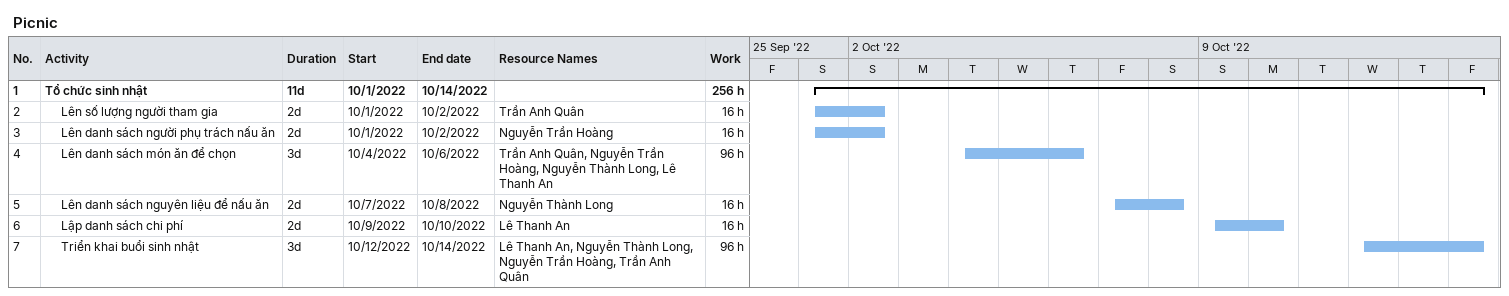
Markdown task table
Picnic

| ID | Level | Task | Duration | Start | Finish | Resources | Work (h) |
|---|---|---|---|---|---|---|---|
| 1 | 1 | **Tổ chức sinh nhật** | 11d | 2022-10-01 | 2022-10-14 |  | 256 |
| 2 | 2 | Lên số lượng người tham gia | 2d | 2022-10-01 | 2022-10-02 | Trần Anh Quân | 16 |
| 3 | 2 | Lên danh sách người phụ trách nấu ăn | 2d | 2022-10-01 | 2022-10-02 | Nguyễn Trần Hoàng | 16 |
| 4 | 2 | Lên danh sách món ăn để chọn | 3d | 2022-10-04 | 2022-10-06 | Trần Anh Quân, Nguyễn Trần Hoàng, Nguyễn Thành Long, Lê Thanh An | 96 |
| 5 | 2 | Lên danh sách nguyên liệu để nấu ăn | 2d | 2022-10-07 | 2022-10-08 | Nguyễn Thành Long | 16 |
| 6 | 2 | Lập danh sách chi phí | 2d | 2022-10-09 | 2022-10-10 | Lê Thanh An | 16 |
| 7 | 2 | Triển khai buổi sinh nhật | 3d | 2022-10-12 | 2022-10-14 | Lê Thanh An, Nguyễn Thành Long, Nguyễn Trần Hoàng, Trần Anh Quân | 96 |
